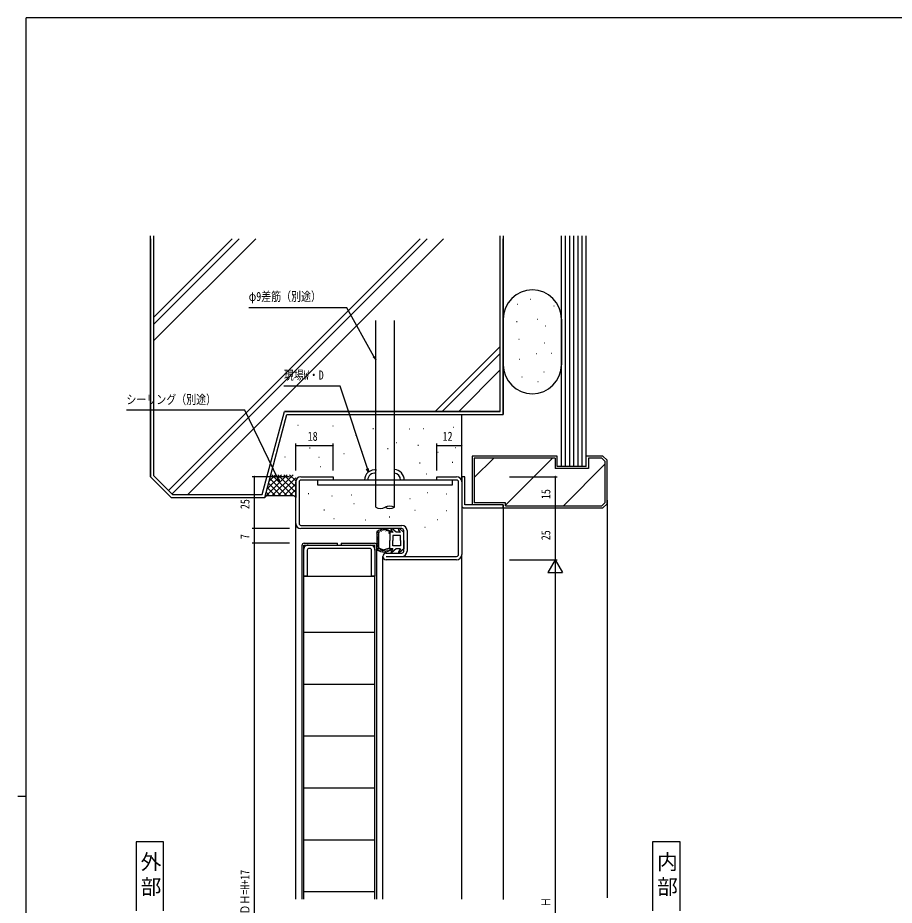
# Model space of a CAD drawing. Units: millimetres, scale not verified. Extents: x -567 to 567, y -403 to 403.
# Drawn here: x -566.7 to -144.3, y -28.6 to 399 of the extents above; entities that cross this region are included whole.
import ezdxf
from ezdxf.enums import TextEntityAlignment as Align

# ---------------------------------------------------------------- set-up
doc = ezdxf.new("R2010")
doc.units = ezdxf.units.MM
doc.header["$LTSCALE"] = 2
for name, color, linetype in [('0-1_USER1', 3, 'Continuous'), ('0-2_YKK_11', 7, 'Continuous'), ('0-3_YKK_12', 2, 'Continuous'), ('0-4_YKK_13', 4, 'Continuous'), ('0-5_YKK_D', 6, 'Continuous'), ('0-6_YKK_ZWAK', 7, 'Continuous'), ('0-7_YSS_K', 3, 'Continuous')]:
    doc.layers.add(name, color=color, linetype=linetype)
doc.styles.add('ＭＳ ゴシック', font='')
doc.styles.get('ＭＳ ゴシック').set_extended_font_data('MS Gothic')

msp = doc.modelspace()

# ---------------------------------------------------------------- linework, layer by layer
at = {"layer": '0-1_USER1'}
for p, q in [((-509.693, 1.931), (-509.693, -31.296)), ((-496.402, 1.931), (-509.693, 1.931)), ((-496.402, -31.296), (-496.402, 1.931)), ((-260.809, 1.931), (-260.809, -31.296)), ((-247.519, 1.931), (-260.809, 1.931)), ((-247.519, -31.296), (-247.519, 1.931))]:
    msp.add_line(p, q, dxfattribs=at)
at = {"layer": '0-2_YKK_11'}
for p, q in [((-432.7, 155.34), (-432.7, 175.34)), ((-431.1, 175.34), (-431.1, 155.34)), ((-430.2, 177.84), (-414.7, 177.84)), ((-414.7, 176.24), (-430.2, 176.24)), ((-414.7, 177.84), (-414.7, 176.24)), ((-364.7, 177.84), (-355.2, 177.84)), ((-364.7, 176.24), (-364.7, 177.84)), ((-355.2, 176.24), (-364.7, 176.24)), ((-354.3, 140.34), (-354.3, 175.34)), ((-352.7, 177.84), (-352.7, 163.84)), ((-351.2, 177.84), (-352.7, 177.84)), ((-352.7, 175.34), (-352.7, 140.34)), ((-351.2, 164.34), (-351.2, 177.84)), ((-351.7, 162.84), (-332.7, 162.84)), ((-332.7, 164.34), (-351.2, 164.34)), ((-332.7, 162.84), (-332.7, 164.34)), ((-430.2, 154.44), (-381.6, 154.44)), ((-381.6, 152.84), (-430.2, 152.84)), ((-380.7, 141.94), (-380.7, 151.94)), ((-379.1, 151.94), (-379.1, 141.94)), ((-428.8, 129.94), (-428.8, 142.94)), ((-427.2, 142.44), (-427.2, 129.94)), ((-426.8, 144.94), (-396.6, 144.94)), ((-397.1, 143.34), (-426.3, 143.34)), ((-396.2, 129.94), (-396.2, 142.44)), ((-394.6, 142.94), (-394.6, 129.94)), ((-389.1, 141.04), (-381.6, 141.04)), ((-389.1, 139.44), (-355.2, 139.44)), ((-355.2, 137.84), (-389.1, 137.84)), ((-427.2, 129.94), (-428.8, 129.94)), ((-394.6, 129.94), (-396.2, 129.94))]:
    msp.add_line(p, q, dxfattribs=at)
for centre, radius, start, end in [((-430.2, 175.34), 2.5, 90, 180), ((-430.2, 175.34), 0.9, 90, 180), ((-355.2, 175.34), 2.5, 0, 90), ((-355.2, 175.34), 0.9, 0, 90), ((-351.7, 163.84), 1, 180, 270), ((-430.2, 155.34), 2.5, 180, 270), ((-430.2, 155.34), 0.9, 180, 270), ((-381.6, 151.94), 2.5, 0, 90), ((-381.6, 151.94), 0.9, 0, 90), ((-426.8, 142.94), 2, 90, 180.00055), ((-426.3, 142.44), 0.9, 90, 180.00055), ((-397.1, 142.44), 0.9, 0.00055, 90), ((-396.6, 142.94), 2, 0.00045, 90), ((-381.6, 141.94), 0.9, 270, 0), ((-381.6, 141.94), 2.5, 270, 0), ((-389.1, 139.44), 1.6, 90, 270), ((-355.2, 140.34), 2.5, 270, 0), ((-355.2, 140.34), 0.9, 270, 0)]:
    msp.add_arc(centre, radius, start, end, dxfattribs=at)
at = {"layer": '0-3_YKK_12'}
for p, q in [((-332.7, 162.84), (-332.7, -25.835)), ((-432.7, -25.66), (-432.7, 155.34)), ((-390.7, 30.39), (-390.7, 139.44)), ((-352.7, -25.66), (-352.7, 140.34)), ((-390.7, -25.66), (-390.7, 32.826))]:
    msp.add_line(p, q, dxfattribs=at)
at = {"layer": '0-4_YKK_13'}
for p, q in [((-357.2, 176.24), (-422.2, 176.24)), ((-422.2, 176.24), (-422.2, 173.94)), ((-357.2, 173.94), (-357.2, 176.24)), ((-422.2, 173.94), (-357.2, 173.94)), ((-393.7, 151.317), (-393.7, 142.832)), ((-393.666, 150.679), (-393.666, 150.879)), ((-393.404, 151.108), (-393.404, 151.308)), ((-393.291, 149.998), (-393.291, 150.198)), ((-393.005, 150.802), (-393.005, 151.002)), ((-392.903, 150.989), (-392.903, 151.189)), ((-392.795, 151.406), (-392.795, 151.606)), ((-392.7, 143.555), (-392.7, 150.594)), ((-392.557, 150.87), (-392.557, 151.07)), ((-392.318, 151.275), (-392.318, 151.475)), ((-391.781, 151.681), (-391.781, 151.881)), ((-391.4, 151.466), (-391.4, 151.666)), ((-391.066, 151.884), (-391.066, 152.084)), ((-390.648, 151.907), (-390.648, 152.107)), ((-390.505, 152.206), (-390.505, 152.406)), ((-389.968, 152.241), (-389.968, 152.441)), ((-389.825, 152.039), (-389.825, 152.239)), ((-389.324, 151.633), (-389.324, 151.833)), ((-389.217, 152.194), (-389.217, 152.394)), ((-388.803, 151.836), (-388.803, 152.036)), ((-388.24, 151.778), (-388.24, 151.978)), ((-388.064, 151.297), (-388.064, 151.497)), ((-387.736, 151.003), (-387.736, 151.203)), ((-385.834, 151.074), (-387.4, 151.074)), ((-387.4, 151.074), (-387.4, 147.074)), ((-387.36, 151.355), (-387.36, 151.555)), ((-385.827, 150.997), (-386.795, 152.443)), ((-384.347, 151.157), (-386.353, 152.84)), ((-384.3, 151.074), (-384.347, 151.157)), ((-382.234, 151.074), (-384.3, 151.074)), ((-382.228, 150.997), (-383.195, 152.443)), ((-380.747, 151.157), (-382.753, 152.84)), ((-380.7, 151.074), (-380.747, 151.157)), ((-380.7, 147.17), (-380.7, 151.074)), ((-428.7, 145.84), (-412.6, 145.84)), ((-412.6, 144.94), (-412.6, 145.84)), ((-410.8, 145.84), (-394.7, 145.84)), ((-410.8, 145.84), (-410.8, 144.94)), ((-393.381, 146.942), (-393.381, 147.142)), ((-393.345, 145.673), (-393.345, 145.873)), ((-393.309, 147.675), (-393.309, 147.875)), ((-393.22, 149.086), (-393.22, 149.286)), ((-393.202, 145.941), (-393.202, 146.141)), ((-393.166, 148.497), (-393.166, 148.697)), ((-393.113, 145.315), (-393.113, 145.515)), ((-393.023, 148.068), (-393.023, 148.268)), ((-392.97, 147.389), (-392.97, 147.589)), ((-392.97, 146.602), (-392.97, 146.802)), ((-392.827, 149.158), (-392.827, 149.358)), ((-387.4, 143.074), (-387.4, 147.074)), ((-385.9, 149.574), (-385.9, 147.074)), ((-382.2, 149.574), (-385.9, 149.574)), ((-385.9, 144.574), (-385.9, 147.074)), ((-382.2, 147.074), (-382.2, 149.574)), ((-382.2, 147.074), (-382.2, 144.574)), ((-380.7, 147.17), (-380.7, 143.074)), ((-429.7, -25.66), (-429.7, 144.84)), ((-428.8, 144.94), (-426.3, 144.94)), ((-428.8, 142.44), (-428.8, 144.94)), ((-397.1, 144.94), (-394.6, 144.94)), ((-394.6, 142.44), (-394.6, 144.94)), ((-393.7, 30.39), (-393.7, 144.84)), ((-393.547, 143.092), (-393.547, 143.292)), ((-393.399, 144.601), (-393.399, 144.801)), ((-393.202, 143.868), (-393.202, 144.068)), ((-393.131, 144.869), (-393.131, 145.069)), ((-392.998, 143.188), (-392.998, 143.388)), ((-392.916, 144.154), (-392.916, 144.354)), ((-392.915, 142.842), (-392.915, 143.042)), ((-392.7, 143.555), (-390.594, 142.593)), ((-392.616, 143.032), (-392.616, 143.232)), ((-392.175, 142.508), (-392.175, 142.708)), ((-391.71, 142.567), (-391.71, 142.767)), ((-391.698, 142.293), (-391.698, 142.493)), ((-391.471, 142.531), (-391.471, 142.731)), ((-391.101, 142.126), (-391.101, 142.326)), ((-390.97, 142.4), (-390.97, 142.6)), ((-390.708, 141.995), (-390.708, 142.195)), ((-390.594, 142.593), (-387.811, 143.499)), ((-390.517, 142.197), (-390.517, 142.397)), ((-389.944, 141.983), (-389.944, 142.183)), ((-389.921, 142.162), (-389.921, 142.362)), ((-389.396, 142.555), (-389.396, 142.755)), ((-389.312, 141.792), (-389.312, 141.992)), ((-389.229, 142.329), (-389.229, 142.529)), ((-388.897, 142.323), (-388.897, 142.523)), ((-388.475, 142.37), (-388.475, 142.57)), ((-388.087, 142.429), (-388.087, 142.629)), ((-387.466, 142.757), (-387.466, 142.957)), ((-385.919, 143.074), (-387.4, 143.074)), ((-385.919, 143.074), (-386.821, 141.727)), ((-384.3, 143.074), (-386.379, 141.33)), ((-382.2, 144.574), (-385.9, 144.574)), ((-382.319, 143.074), (-384.3, 143.074)), ((-382.319, 143.074), (-383.221, 141.727)), ((-380.7, 143.074), (-382.779, 141.33)), ((-428.8, -25.66), (-428.8, 129.94)), ((-428.8, 129.94), (-394.6, 129.94)), ((-394.6, 30.39), (-394.6, 129.939)), ((-428.8, 102.94), (-394.6, 102.94)), ((-428.8, 77.94), (-394.6, 77.94)), ((-428.8, 52.94), (-394.6, 52.94)), ((-394.6, -25.66), (-394.6, 32.826)), ((-393.7, -25.66), (-393.7, 32.826)), ((-428.8, 27.94), (-394.6, 27.94)), ((-428.8, 2.94), (-394.6, 2.94)), ((-428.8, -22.06), (-394.6, -22.06))]:
    msp.add_line(p, q, dxfattribs=at)
for centre, radius, start, end in [((-390.2, 147.074), 5.5, 46.65824, 129.51963), ((-390.2, 147.074), 4.3, 49.37051, 56.2499), ((-386.546, 152.61), 0.3, 49.99756, 213.78886), ((-382.946, 152.61), 0.3, 49.99756, 213.78886), ((-428.7, 144.84), 1, 90, 180), ((-394.7, 144.84), 1, 0, 90), ((-390.2, 147.074), 5.5, 230.48036, 313.34175), ((-390.2, 147.074), 4.3, 303.7499, 310.62928), ((-386.571, 141.56), 0.3, 146.21114, 310.00244), ((-382.971, 141.56), 0.3, 146.21114, 310.00244)]:
    msp.add_arc(centre, radius, start, end, dxfattribs=at)
at = {"layer": '0-5_YKK_D'}
for p, q in [((-408.039, 259.239), (-455.4, 259.239)), ((-395.024, 235.773), (-408.039, 259.239)), ((-394.2, 234.287), (-395.024, 235.773)), ((-411.338, 221.562), (-438.453, 221.562)), ((-398.21, 181.744), (-411.338, 221.562)), ((-457.198, 209.919), (-514.33, 209.919)), ((-441.249, 176.701), (-457.198, 209.919)), ((-432.7, 180.84), (-432.7, 193.84)), ((-432.7, 192.84), (-414.7, 192.84)), ((-414.7, 180.84), (-414.7, 193.84)), ((-364.7, 180.84), (-364.7, 193.84)), ((-364.7, 192.84), (-352.7, 192.84)), ((-352.7, 180.84), (-352.7, 193.84)), ((-397.678, 180.129), (-398.21, 181.744)), ((-435.7, 177.84), (-453.7, 177.84)), ((-452.7, 177.84), (-452.7, 152.84)), ((-440.514, 175.169), (-441.249, 176.701)), ((-329.7, 177.84), (-306.7, 177.84)), ((-307.7, 177.84), (-307.7, 162.84)), ((-329.7, 162.84), (-306.7, 162.84)), ((-329.7, 162.84), (-306.7, 162.84)), ((-307.7, 162.84), (-307.7, 137.84)), ((-435.7, 152.84), (-453.7, 152.84)), ((-435.7, 152.84), (-453.7, 152.84)), ((-452.7, 152.84), (-452.7, 145.84)), ((-435.7, 145.84), (-453.7, 145.84)), ((-435.7, 145.84), (-453.7, 145.84)), ((-452.7, 145.84), (-452.7, -201.16)), ((-329.7, 137.84), (-306.7, 137.84)), ((-329.7, 137.84), (-306.7, 137.84)), ((-307.7, 137.84), (-311.2, 131.778)), ((-307.7, 137.84), (-307.7, 125.716)), ((-307.7, 137.84), (-304.2, 131.778)), ((-311.2, 131.778), (-304.2, 131.778)), ((-307.7, 130.84), (-307.7, -185.16))]:
    msp.add_line(p, q, dxfattribs=at)
for points in [[(-394.626, 235.994), (-394.2, 234.287), (-395.423, 235.552)], [(-397.778, 181.886), (-397.678, 180.129), (-398.643, 181.601)], [(-440.839, 176.898), (-440.514, 175.169), (-441.66, 176.504)]]:
    msp.add_lwpolyline(points, dxfattribs=at)
for centre, start, end in [((-432.7, 192.84), 0, 180), ((-432.7, 192.84), 180, 0), ((-414.7, 192.84), 0, 180), ((-414.7, 192.84), 180, 0), ((-364.7, 192.84), 0, 180), ((-364.7, 192.84), 180, 0), ((-352.7, 192.84), 0, 180), ((-352.7, 192.84), 180, 0), ((-452.7, 177.84), 90, 270), ((-452.7, 177.84), 270, 90), ((-307.7, 177.84), 90, 270), ((-307.7, 177.84), 270, 90), ((-307.7, 162.84), 90, 270), ((-307.7, 162.84), 90, 270), ((-307.7, 162.84), 270, 90), ((-307.7, 162.84), 270, 90), ((-452.7, 152.84), 90, 270), ((-452.7, 152.84), 90, 270), ((-452.7, 152.84), 270, 90), ((-452.7, 152.84), 270, 90), ((-452.7, 145.84), 90, 270), ((-452.7, 145.84), 90, 270), ((-452.7, 145.84), 270, 90), ((-452.7, 145.84), 270, 90)]:
    msp.add_arc(centre, 0.106, start, end, dxfattribs=at)
at = {"layer": '0-6_YKK_ZWAK'}
for p, q in [((537.3, 399), (-562.7, 399)), ((-562.7, -351), (-562.7, 399)), ((-566.7, 24), (-562.7, 24))]:
    msp.add_line(p, q, dxfattribs=at)
at = {"layer": '0-7_YSS_K'}
for p, q in [((-502.7, 177.84), (-502.7, 294.003)), ((-502.7, 292.503), (-502.7, 177.84)), ((-501.2, 294.003), (-501.2, 178.461)), ((-501.2, 292.503), (-501.2, 178.461)), ((-501.2, 243.341), (-452.038, 292.503)), ((-501.2, 251.261), (-459.957, 292.503)), ((-501.2, 254.655), (-463.351, 292.503)), ((-494.042, 171.303), (-372.842, 292.503)), ((-492.345, 169.606), (-369.448, 292.503)), ((-484.691, 169.34), (-361.528, 292.503)), ((-334.2, 209.34), (-334.2, 294.003)), ((-334.2, 209.34), (-334.2, 292.503)), ((-332.7, 294.003), (-332.7, 207.84)), ((-332.7, 207.84), (-332.7, 292.503)), ((-304.697, 182.84), (-304.697, 294.003)), ((-302.697, 182.84), (-302.697, 294.003)), ((-300.697, 182.84), (-300.697, 294.003)), ((-298.697, 182.84), (-298.697, 294.003)), ((-296.697, 182.84), (-296.697, 294.003)), ((-294.697, 182.84), (-294.697, 294.003)), ((-292.697, 182.84), (-292.697, 294.003)), ((-326.089, 260.964), (-325.889, 260.964)), ((-319.756, 263.427), (-319.556, 263.427)), ((-308.321, 260.26), (-308.121, 260.26)), ((-394.2, 163.114), (-394.2, 253.111)), ((-385.2, 163.114), (-385.2, 253.111)), ((-332.7, 231.844), (-332.7, 253.844)), ((-326.265, 252.696), (-326.065, 252.696)), ((-316.413, 253.751), (-316.213, 253.751)), ((-304.7, 253.844), (-304.7, 231.844)), ((-312.543, 250.585), (-312.343, 250.585)), ((-325.209, 244.076), (-325.009, 244.076)), ((-365.495, 209.34), (-334.2, 240.635)), ((-313.071, 242.316), (-312.871, 242.316)), ((-362.101, 209.34), (-334.2, 237.241)), ((-316.765, 237.215), (-316.565, 237.215)), ((-309.552, 237.391), (-309.352, 237.391)), ((-324.857, 234.576), (-324.657, 234.576)), ((-354.182, 209.34), (-334.2, 229.322)), ((-313.246, 228.419), (-313.046, 228.419)), ((-323.802, 225.956), (-323.602, 225.956)), ((-316.061, 223.669), (-315.861, 223.669)), ((-448.851, 169.34), (-438.133, 209.34)), ((-448.851, 169.34), (-438.133, 209.34)), ((-447.7, 167.84), (-436.982, 207.84)), ((-447.7, 167.84), (-436.982, 207.84)), ((-334.2, 209.34), (-438.133, 209.34)), ((-438.133, 209.34), (-334.2, 209.34)), ((-436.982, 207.84), (-332.7, 207.84)), ((-436.982, 207.84), (-332.7, 207.84)), ((-352.7, 175.34), (-352.7, 207.84)), ((-431.784, 202.661), (-431.584, 202.661)), ((-414.878, 202.333), (-414.678, 202.333)), ((-395.51, 201.02), (-395.31, 201.02)), ((-371.218, 201.02), (-371.018, 201.02)), ((-356.938, 201.677), (-356.738, 201.677)), ((-403.881, 198.066), (-403.681, 198.066)), ((-377.948, 200.856), (-377.748, 200.856)), ((-432.933, 192.485), (-432.733, 192.485)), ((-384.349, 194.29), (-384.149, 194.29)), ((-373.844, 193.142), (-373.644, 193.142)), ((-426.039, 191.828), (-425.839, 191.828)), ((-409.626, 189.038), (-409.426, 189.038)), ((-400.762, 189.859), (-400.562, 189.859)), ((-388.452, 191.5), (-388.252, 191.5)), ((-364.324, 189.695), (-364.124, 189.695)), ((-355.954, 191.993), (-355.754, 191.993)), ((-438.021, 187.397), (-437.821, 187.397)), ((-421.607, 187.233), (-421.407, 187.233)), ((-373.024, 184.607), (-372.824, 184.607)), ((-357.267, 184.935), (-357.067, 184.935)), ((-306.697, 187.84), (-347.697, 187.84)), ((-347.697, 187.84), (-347.697, 164.34)), ((-346.697, 186.84), (-346.697, 165.34)), ((-307.697, 186.84), (-346.697, 186.84)), ((-346.697, 177.409), (-337.265, 186.84)), ((-331.697, 164.124), (-308.981, 186.84)), ((-307.697, 186.84), (-307.697, 181.84)), ((-306.697, 182.84), (-306.697, 187.84)), ((-284.697, 187.84), (-292.697, 187.84)), ((-283.697, 185.34), (-285.197, 186.84)), ((-282.697, 185.84), (-284.697, 187.84)), ((-283.697, 185.34), (-283.697, 165.34)), ((-282.697, 164.84), (-282.697, 185.84)), ((-420.951, 182.801), (-420.751, 182.801)), ((-291.697, 181.84), (-307.697, 181.84)), ((-292.697, 182.84), (-306.697, 182.84)), ((-303.697, 163.84), (-283.697, 183.84)), ((-502.7, 177.84), (-492.7, 167.84)), ((-502.7, 177.84), (-492.7, 167.84)), ((-501.2, 178.461), (-492.079, 169.34)), ((-501.2, 178.461), (-492.079, 169.34)), ((-447.648, 168.034), (-436.842, 178.84)), ((-446.613, 171.898), (-439.671, 178.84)), ((-445.577, 175.762), (-442.499, 178.84)), ((-437.014, 168.84), (-445.23, 177.057)), ((-434.185, 168.84), (-444.185, 178.84)), ((-444.014, 168.84), (-434.014, 178.84)), ((-432.7, 170.183), (-441.357, 178.84)), ((-441.185, 168.84), (-432.7, 177.325)), ((-432.7, 173.012), (-438.528, 178.84)), ((-432.7, 175.84), (-435.7, 178.84)), ((-432.7, 175.34), (-432.7, 167.84)), ((-369.741, 179.19), (-369.541, 179.19)), ((-442.671, 168.84), (-446.426, 172.595)), ((-439.842, 168.84), (-445.828, 174.826)), ((-438.357, 168.84), (-432.7, 174.497)), ((-435.528, 168.84), (-432.7, 171.668)), ((-492.7, 167.84), (-447.7, 167.84)), ((-492.7, 167.84), (-447.7, 167.84)), ((-492.079, 169.34), (-448.851, 169.34)), ((-492.079, 169.34), (-448.851, 169.34)), ((-447.7, 167.84), (-446.7, 168.84)), ((-445.499, 168.84), (-447.024, 170.365)), ((-446.7, 168.84), (-433.7, 168.84)), ((-432.7, 167.84), (-433.7, 168.84)), ((-426.696, 169.834), (-426.496, 169.834)), ((-415.37, 168.685), (-415.17, 168.685)), ((-406.015, 169.178), (-405.815, 169.178)), ((-377.783, 167.372), (-377.583, 167.372)), ((-369.413, 170.327), (-369.213, 170.327)), ((-360.221, 169.67), (-360.021, 169.67)), ((-404.702, 164.91), (-404.502, 164.91)), ((-332.7, 164.34), (-347.697, 164.34)), ((-331.697, 165.34), (-346.697, 165.34)), ((-332.7, 164.34), (-332.7, 162.84)), ((-332.7, 162.84), (-284.697, 162.84)), ((-331.697, 163.84), (-331.697, 165.34)), ((-331.697, 163.84), (-285.197, 163.84)), ((-285.197, 163.84), (-283.697, 165.34)), ((-284.697, 162.84), (-282.697, 164.84)), ((-282.697, 166.64), (-282.697, -25.002)), ((-419.145, 161.956), (-418.945, 161.956)), ((-387.632, 158.509), (-387.432, 158.509)), ((-375.321, 161.792), (-375.121, 161.792)), ((-360.057, 161.628), (-359.857, 161.628)), ((-414.385, 157.688), (-414.185, 157.688)), ((-399.121, 157.032), (-398.921, 157.032)), ((-364.653, 157.196), (-364.453, 157.196)), ((-370.562, 153.585), (-370.362, 153.585))]:
    msp.add_line(p, q, dxfattribs=at)
msp.add_lwpolyline([(-285.197, 186.84), (-291.697, 186.84), (-291.697, 181.84)], dxfattribs=at)
for centre, radius, start, end in [((-318.7, 253.844), 14, 0, 180), ((-318.7, 231.844), 14, 180, 0), ((-394.664, 176.24), 4.92, 80.00007, 180), ((-385.525, 176.24), 5.096, 0, 86.33716), ((-394.664, 176.24), 3.332, 80.00007, 180), ((-385.525, 176.24), 3.334, 0, 84.39731), ((-391.95, 167.011), 4.5, 240.00002, 299.99998), ((-387.45, 159.217), 4.5, 59.99998, 120.00002), ((-387.45, 167.011), 4.5, 239.99998, 300.00002)]:
    msp.add_arc(centre, radius, start, end, dxfattribs=at)

# ---------------------------------------------------------------- texts
at = {"layer": '0-1_USER1', "style": 'ＭＳ ゴシック'}
for s, p in [('外', (-507.477, -13.575)), ('内', (-258.594, -13.575)), ('部', (-507.477, -25.575)), ('部', (-258.594, -25.575))]:
    msp.add_text(s, height=7.331, dxfattribs=at).set_placement(p, align=Align.BOTTOM_LEFT)
at = {"layer": '0-5_YKK_D', "style": 'ＭＳ ゴシック', "width": 0.8}
for s, p in [('φ9差筋（別途）', (-455.4, 261.213)), ('現場W・D', (-438.453, 223.323)), ('シーリング（別途）', (-514.33, 211.558)), ('18', (-426.965, 193.84)), ('12', (-361.953, 193.84))]:
    msp.add_text(s, height=4.399, dxfattribs=at).set_placement(p, align=Align.BOTTOM_LEFT)
for s, p in [('15', (-308.7, 167.099)), ('25', (-453.7, 162.258)), ('7', (-453.7, 147.793)), ('25', (-308.7, 147.258)), ('ＤＨ=H+17', (-453.7, -33.118)), ('Ｈ', (-308.7, -29.524))]:
    msp.add_text(s, height=4.399, rotation=90, dxfattribs=at).set_placement(p, align=Align.BOTTOM_LEFT)

doc.saveas('drawing.dxf')
